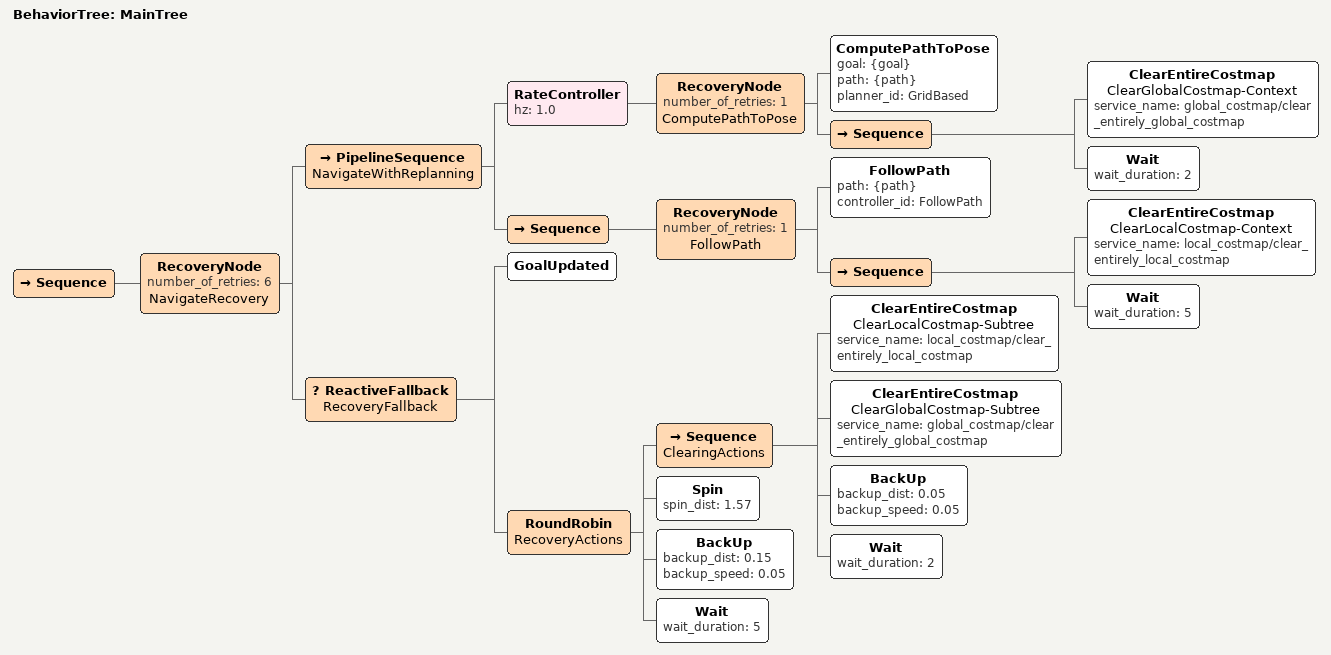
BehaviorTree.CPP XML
<root main_tree_to_execute="MainTree">
  <BehaviorTree ID="MainTree">
    <Sequence>

      <RecoveryNode number_of_retries="6" name="NavigateRecovery">
        <PipelineSequence name="NavigateWithReplanning">

          <RateController hz="1.0">

            <RecoveryNode number_of_retries="1" name="ComputePathToPose">
              <ComputePathToPose goal="{goal}" path="{path}" planner_id="GridBased"/>
              <Sequence>
                <ClearEntireCostmap name="ClearGlobalCostmap-Context" service_name="global_costmap/clear_entirely_global_costmap"/>
                <Wait wait_duration="2"/>
              </Sequence>
            </RecoveryNode>

          </RateController>

          <Sequence>
            <RecoveryNode number_of_retries="1" name="FollowPath">
              <FollowPath path="{path}" controller_id="FollowPath"/>
              <Sequence>
                <ClearEntireCostmap name="ClearLocalCostmap-Context" service_name="local_costmap/clear_entirely_local_costmap"/>
                <Wait wait_duration="5"/>
              </Sequence>
            </RecoveryNode>
          </Sequence>

        </PipelineSequence>
        <ReactiveFallback name="RecoveryFallback">
          <GoalUpdated/>
          <RoundRobin name="RecoveryActions">
            <Sequence name="ClearingActions">
              <ClearEntireCostmap name="ClearLocalCostmap-Subtree" service_name="local_costmap/clear_entirely_local_costmap"/>
              <ClearEntireCostmap name="ClearGlobalCostmap-Subtree" service_name="global_costmap/clear_entirely_global_costmap"/>
              <BackUp backup_dist="0.05" backup_speed="0.05"/>
              <Wait wait_duration="2"/>
            </Sequence>
            <Spin spin_dist="1.57"/>
            <BackUp backup_dist="0.15" backup_speed="0.05"/>
            <Wait wait_duration="5"/>

          </RoundRobin>
        </ReactiveFallback>
      </RecoveryNode>
    </Sequence>
  </BehaviorTree>
</root>
